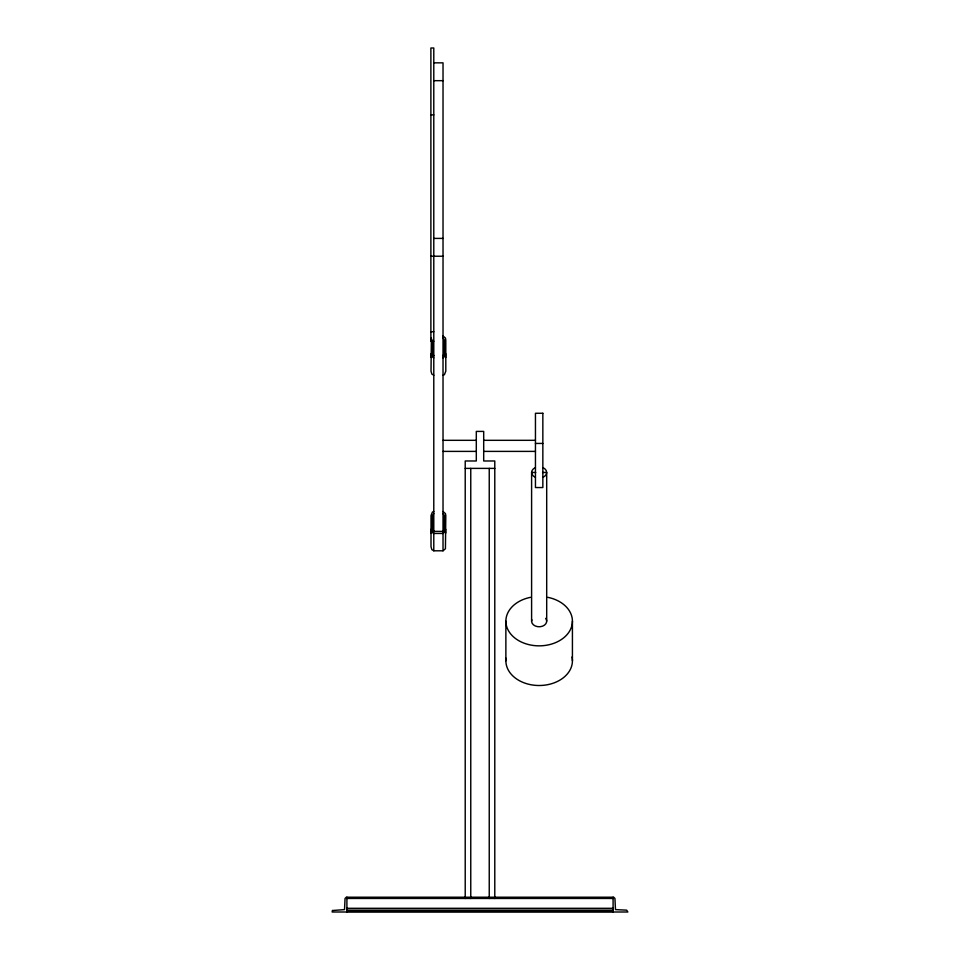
<?xml version="1.0" encoding="UTF-8"?>
<svg xmlns="http://www.w3.org/2000/svg" width="960" height="960" viewBox="0 0 960 960"><rect width="100%" height="100%" fill="white"/><g stroke="black" fill="none" stroke-linecap="round" stroke-linejoin="round"><path stroke-width="1.44" d="M431.388 338.016L431.016 371.136L431.832 374.04L433.788 375.252M431.016 357.42L431.388 355.368M445.8 353.784L445.428 355.836L443.028 357.9M431.016 532.968L431.388 530.916M445.8 529.332L445.428 531.384L443.028 533.448L433.788 533.448L431.832 532.236L431.016 529.332M444.42 353.784L443.028 355.848M444.42 529.332L443.028 531.396L433.788 531.396L432.408 529.332M432.816 355.968L433.788 355.368M433.788 513.564L432.408 515.628L432.408 530.076M432.816 531.516L433.788 530.916M443.028 375.252L444.42 374.688L445.8 371.136L445.8 340.068L445.428 338.016L443.028 335.964M433.788 511.512L432.408 512.064L431.016 515.628L431.016 546.684L431.832 549.588L433.788 550.8L443.028 550.8L445.428 548.736L445.8 515.628L445.428 513.576L443.028 511.512M433.788 62.844L443.028 62.844L443.028 532.332M433.788 80.676L443.028 80.676M430.884 114.888L433.788 114.888M433.788 238.404L443.028 238.404M430.884 256.224L443.028 256.224M430.884 331.74L433.788 331.74M433.788 341.268L430.884 341.268L430.884 48L433.788 48L433.788 532.332M443.028 440.316L476.304 440.316M483.696 440.316L535.452 440.316M535.452 443.436L542.844 443.436M443.028 451.392L476.304 451.392M483.696 451.392L535.452 451.392M465.216 468.384L494.784 468.384M535.716 472.464L531.6 472.464L531.6 621.168M542.58 472.464L546.696 472.464L546.696 621.168M346.908 898.452L613.092 898.452M346.908 908.304L613.092 908.304M346.908 910.152L613.092 910.152M346.908 911.388L613.092 911.388M443.028 338.016L444.42 340.068L444.42 355.98M443.028 355.368L444.012 355.968M433.788 355.848L432.408 353.784M433.788 357.9L431.832 356.688L431.016 353.784M443.028 513.564L444.42 515.628L444.42 531.528M443.028 530.916L444.012 531.516M445.428 355.368L445.8 357.42M445.428 530.916L445.8 532.968M613.092 897.216L613.092 912M572.424 621.168L572.424 660.828M505.872 621.168L505.872 660.828M494.784 898.512L494.784 460.98L483.696 460.98L483.696 431.412L476.304 431.412L476.304 460.98L465.216 460.98L465.216 898.512M489.24 468.384L489.24 898.512M470.76 468.384L470.76 898.512M443.028 533.448L443.028 550.8M433.788 533.448L433.788 550.8M432.408 340.068L432.408 354.528M346.908 897.216L346.908 912M545.688 618.372A7.548 5.604 0 0 1 540.132 626.724A7.548 5.604 0 0 1 531.852 619.716M572.016 656.964A33.276 24.684 0 0 1 540.024 685.5A33.276 24.684 0 0 1 506.064 658.248M547.764 597.324A33.276 24.684 0 0 1 566.4 635.328A33.276 24.684 0 0 1 511.896 635.328A33.276 24.684 0 0 1 530.544 597.324M542.928 467.616A7.548 5.604 0 0 1 542.928 477.312M535.38 477.312A7.548 5.604 0 0 1 535.38 467.616M332.496 910.512L332.124 912L627.876 912L626.64 910.152L615.48 909.612L614.94 898.452L613.692 897.216L346.308 897.216L345.06 898.452L344.52 909.612L332.496 910.512M542.844 413.268L535.452 413.268L535.452 487.548L542.844 487.548L542.844 413.268"/></g></svg>
